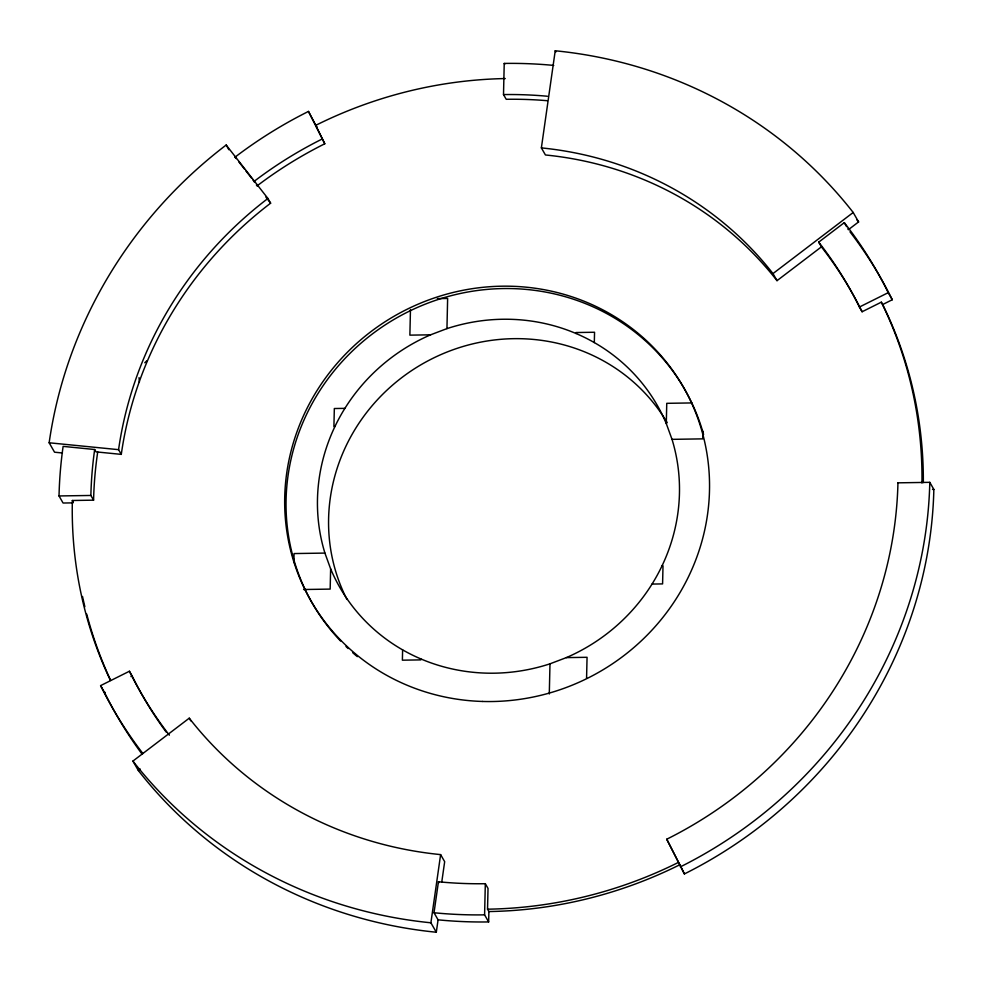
<?xml version="1.0" encoding="UTF-8"?>
<svg xmlns="http://www.w3.org/2000/svg" width="983" height="983" viewBox="0 0 983 983"><rect width="100%" height="100%" fill="white"/><g stroke="black" fill="none" stroke-linecap="round" stroke-linejoin="round"><path stroke-width="1.47" d="M293.856 562.595L294.064 553.564L324.918 553.085A182.973 174.986 -29.8 0 1 430.591 334.822L446.946 328.617A182.973 174.986 -29.8 0 1 666.29 423.587L672.016 439.352A182.973 174.986 -29.8 0 1 566.343 657.615L549.989 663.82A182.973 174.986 -29.8 0 1 330.632 568.85L324.918 553.085M330.632 568.85L330.165 589.1L303.575 589.517M402.612 649.861L402.379 660.183L420.847 659.888L420.871 658.929M410.464 309.559L409.874 335.142L430.591 334.822M446.946 328.617L447.634 298.451L437.3 298.611M438.074 919.83A440.163 420.933 -29.8 0 0 488.649 921.931L484.594 914.854L485.319 883.705A407.957 390.14 -29.8 0 1 438.443 881.763L434.019 912.752L438.074 919.83L436.305 932.228A453.052 433.257 -29.8 0 1 138.333 770.512L132.926 761.075L189.252 718.18A382.19 365.492 -29.8 0 0 440.617 854.608L444.672 861.673L441.797 881.825M547.187 100.696A407.957 390.14 -29.8 0 0 506.208 99.295L503.505 94.577L504.23 63.428A440.163 420.933 -29.8 0 1 553.748 65.419M488.649 921.931L488.883 911.548L487.543 909.189L488.023 888.423L485.319 883.705M549.288 693.986L549.989 663.82M576.063 333.507L576.087 332.537L594.555 332.254L594.31 342.576M586.568 678.356L587.06 657.295L566.343 657.615M666.29 423.587L666.757 403.325L691.872 402.932M703.042 431.34L702.857 438.86L672.016 439.352M436.305 932.228L430.898 922.791L440.617 854.608M923.332 482.555A429.436 410.673 -29.8 0 0 882.673 304.533L892.269 299.741L888.227 292.664A440.163 420.933 -29.8 0 0 844.299 222.649L818.704 242.15L821.407 246.868L777.025 280.659A352.135 336.751 -29.8 0 0 545.43 154.97L541.375 147.892L555.223 50.772A453.052 433.257 -29.8 0 1 853.195 212.488L858.589 221.925L848.354 229.727L847.85 228.842M144.771 362.752L146.885 360.786M541.375 147.892A352.135 336.751 -29.8 0 1 772.97 273.593L853.195 212.488M138.333 770.512L140.25 769.05M101.618 687.387L100.598 685.618L129.412 671.242A407.957 390.14 -29.8 0 0 169.371 735.173M818.704 242.15A407.957 390.14 -29.8 0 1 859.412 307.04L888.227 292.664M130.923 676.55L132.115 675.96A407.957 390.14 -29.8 0 0 166.188 732.089M821.407 246.868A407.957 390.14 -29.8 0 1 862.103 311.758L881.321 302.174L882.673 304.533M102.883 689.599L104.653 692.696L105.255 692.388M344.886 408.363L334.331 408.523L333.913 426.585L334.908 426.573M62.445 452.991L54.556 452.205L49.15 442.78A453.052 433.257 -29.8 0 1 226.176 145.017L267.917 198.468L270.62 203.186A382.19 365.492 -29.8 0 0 121.278 454.379L96.027 451.873L94.675 449.514L63.121 446.38A440.163 420.933 -29.8 0 0 59.029 495.948L90.878 495.457L93.582 500.163L72.349 500.494A429.436 410.673 -29.8 0 0 110.477 680.506M897.946 482.837L929.795 482.334L933.85 489.411A440.163 420.933 -29.8 0 1 684.401 873.936L666.744 839.224A407.957 390.14 -29.8 0 0 897.946 482.837L898.106 483.132M73.037 502.866L63.072 503.026L59.029 495.948M932.523 489.423L933.85 489.411M662.026 565.864L663.009 565.852L662.591 583.902L652.036 584.074M49.15 442.78L118.574 449.661L121.278 454.379M505.25 78.554A429.436 410.673 -29.8 0 0 315.715 125.345L317.067 127.704L308.478 111.423A440.163 420.933 -29.8 0 0 235.121 157.083L236.301 158.607M238.672 161.642L244.607 169.236M245.787 170.759L251.722 178.353M252.901 179.864L254.683 182.42M256.391 184.964L257.337 186.168M265.877 197.104L266.823 198.32M267.769 199.537L270.62 203.186M844.299 222.649L846.584 226.631M859.412 307.04L862.103 311.758M772.97 273.593L777.025 280.659M555.223 50.772L555.899 51.952M504.23 63.428L504.734 64.313M308.478 111.423L324.783 143.776A407.957 390.14 -29.8 0 0 257.349 185.676M666.744 839.224L676.808 858.909M677.373 860.064L678.761 862.816M679.192 863.553L679.781 864.573M235.121 157.083L235.625 157.968M226.176 145.017L227.184 146.786M227.528 147.376L228.879 149.723M438.443 881.763L438.946 882.648M72.349 500.494L73.27 502.116M189.252 718.18L190.776 720.834M129.412 671.242L132.115 675.96M101.863 687.83L102.625 689.157M680.15 865.298L680.715 866.453M681.28 867.608L684.401 873.936M315.715 125.345L324.783 143.776M139.058 377.644L139.365 382.129M346.95 599.433A182.973 174.986 -29.8 0 1 425.295 362.297A182.973 174.986 -29.8 0 1 667.224 422.739M90.878 495.457A407.957 390.14 -29.8 0 1 94.675 449.514M254.093 181.388A407.957 390.14 -29.8 0 1 322.08 139.058M503.505 94.577A407.957 390.14 -29.8 0 1 547.433 96.248M849.976 231.816A440.163 420.933 -29.8 0 1 892.269 299.741M142.191 754.305A440.163 420.933 -29.8 0 1 104.653 692.696M929.795 482.334A440.163 420.933 -29.8 0 1 680.347 866.871M484.594 914.854A440.163 420.933 -29.8 0 1 434.019 912.752M142.904 753.543A440.163 420.933 -29.8 0 1 100.598 685.618M881.321 302.174A429.436 410.673 -29.8 0 1 921.956 483.009M678.516 862.374A429.436 410.673 -29.8 0 1 487.543 909.189M679.867 864.721A429.436 410.673 -29.8 0 1 488.883 911.548M110.637 680.334A429.436 410.673 -29.8 0 1 86.713 614.08M84.857 606.732A429.436 410.673 -29.8 0 1 82.511 596.472M93.582 500.163A407.957 390.14 -29.8 0 1 97.722 451.91M430.898 922.791A453.052 433.257 -29.8 0 1 132.926 761.075M118.574 449.661A382.19 365.492 -29.8 0 1 267.917 198.468M340.634 641.076A214.712 205.336 -29.8 0 1 396.935 317.742A214.712 205.336 -29.8 0 1 703.582 434.486M357.333 656.644A214.712 205.336 -29.8 0 1 352.7 652.675M348.191 648.571A214.712 205.336 -29.8 0 1 345.991 646.47M856.734 219.565A453.052 433.257 -29.8 0 1 858.589 221.925M482.481 701.457A214.712 205.336 -29.8 0 0 687.965 395.535A214.712 205.336 -29.8 0 0 320.888 384.586A214.712 205.336 -29.8 0 0 482.481 701.457"/></g></svg>
